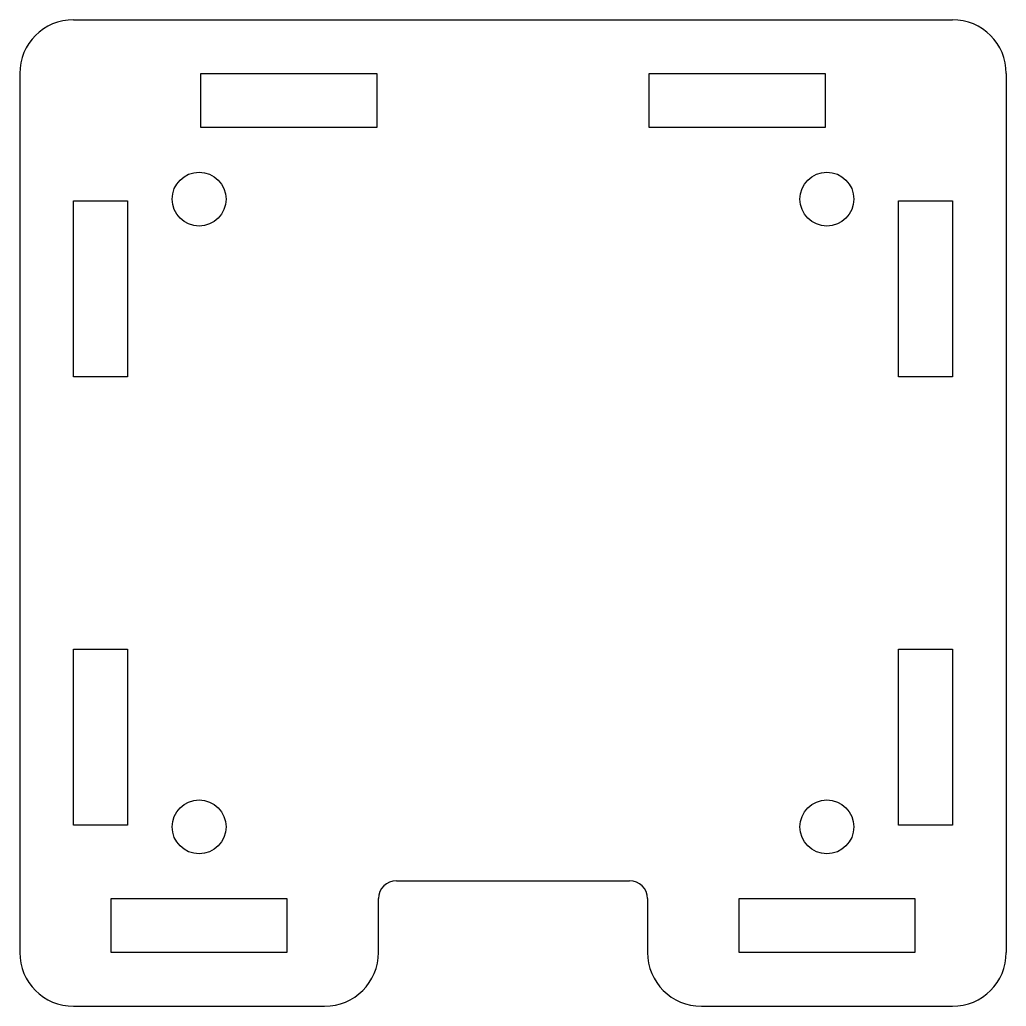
# Model space of a CAD drawing. Extents: x 0 to 55, y -6 to 49.
import ezdxf

# ---------------------------------------------------------------- set-up
doc = ezdxf.new("R2010")
doc.units = 0
doc.layers.get('0').update_dxf_attribs({"linetype": 'continuous'})

# ---------------------------------------------------------------- blocks, each defined once
blk = doc.blocks.new('FILLET003')
at = {"color": 0}
for p, q in [((3, 49), (52, 49)), ((0, 46), (0, -3)), ((10.1, 46), (19.9, 46)), ((10.1, 43), (10.1, 46)), ((19.9, 46), (19.9, 43)), ((35.1, 46), (44.9, 46)), ((35.1, 43), (35.1, 46)), ((44.9, 46), (44.9, 43)), ((55, 46), (55, -3)), ((19.9, 43), (10.1, 43)), ((44.9, 43), (35.1, 43)), ((3, 38.9), (6, 38.9)), ((3, 29.1), (3, 38.9)), ((6, 38.9), (6, 29.1)), ((49, 38.9), (52, 38.9)), ((49, 29.1), (49, 38.9)), ((52, 38.9), (52, 29.1)), ((6, 29.1), (3, 29.1)), ((52, 29.1), (49, 29.1)), ((3, 13.9), (6, 13.9)), ((3, 4.1), (3, 13.9)), ((6, 13.9), (6, 4.1)), ((49, 13.9), (52, 13.9)), ((49, 4.1), (49, 13.9)), ((52, 13.9), (52, 4.1)), ((6, 4.1), (3, 4.1)), ((52, 4.1), (49, 4.1)), ((21, 1), (34, 1)), ((5.1, 0), (14.9, 0)), ((5.1, -3), (5.1, 0)), ((14.9, 0), (14.9, -3)), ((20, -3), (20, 0)), ((35, 0), (35, -3)), ((40.1, 0), (49.9, 0)), ((40.1, -3), (40.1, 0)), ((49.9, 0), (49.9, -3)), ((14.9, -3), (5.1, -3)), ((49.9, -3), (40.1, -3)), ((3, -6), (17, -6)), ((38, -6), (52, -6))]:
    blk.add_line(p, q, dxfattribs=at)
for centre in [(10, 39), (45, 39), (10, 4), (45, 4)]:
    blk.add_circle(centre, 1.5, dxfattribs=at)
for centre, radius, start, end in [((3, 46), 3, 90, -180), ((52, 46), 3, 0, 90), ((21, 0), 1, 90, 180), ((34, 0), 1, 0, 90), ((3, -3), 3, 180, -90), ((17, -3), 3, -90, 0), ((38, -3), 3, 180, -90), ((52, -3), 3, -90, 0)]:
    blk.add_arc(centre, radius, start, end, dxfattribs=at)

msp = doc.modelspace()

# ---------------------------------------------------------------- block references
at = {"color": 0}
msp.add_blockref('FILLET003', (0, 0), dxfattribs=at)

doc.saveas('drawing.dxf')
